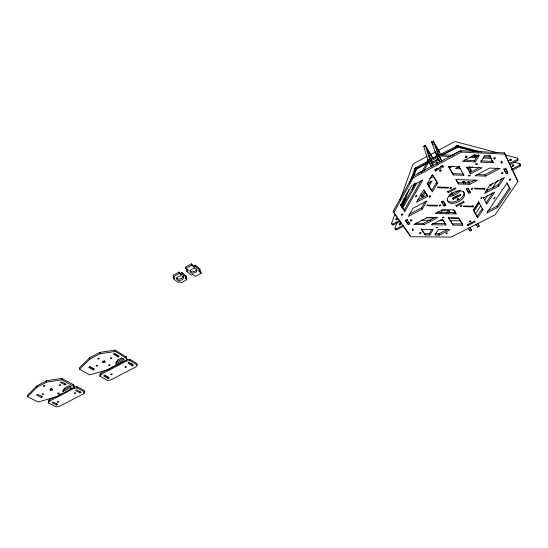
<?xml version="1.0" encoding="UTF-8"?>
<svg xmlns="http://www.w3.org/2000/svg" width="548" height="548" viewBox="0 0 548 548"><rect width="100%" height="100%" fill="white"/><g stroke="black" fill="none" stroke-linecap="round" stroke-linejoin="round"><path stroke-width="0.82" d="M126.581 357.502L126.807 359.235L126.006 360.214L107.798 369.77L89.66 374.901L79.57 369.188L79.405 367.831L89.625 357.817L99.798 352.398L115.169 350.117L126.184 356.988L126.609 357.693L126.246 358.508M74.001 387.066L73.411 384.689L61.773 378.415L46.559 380.737L36.812 385.929L27.4 395.423L27.503 396.773L38.107 401.992L55.869 396.958L73.329 387.799L74.001 387.066L73.747 384.991M403.725 226.173L396.629 229.831A1.137 0.897 -34.6 0 1 395.601 229.119L394.985 228.276L397.074 222.44M414.411 185.964L414.98 184.375M400.348 221.282L393.19 224.981A1.144 0.904 -34.8 0 1 392.163 224.269L391.532 223.413L394.807 214.33M401.698 207.247L406.582 193.629M412.048 178.408L415.898 168.894L427.536 162.482M402.787 206.514L408.781 189.786M413.637 176.251L416.596 169.188L427.166 163.345M412.123 189.848L414.398 183.477M400.013 199.897L412.754 164.749L414.528 163.126L427.002 156.44M401.088 206.37L403.972 198.349M409.445 183.114L414.959 168.366L428.474 160.735M73.747 385.922L73.898 385.347M55.108 396.862L49.135 399.992L48.238 401.615L48.361 402.951L56.273 406.883L59.376 406.39L83.81 393.704L84.776 392.073L84.618 390.745L76.932 386.593L73.768 387.087L73.918 388.422L49.258 401.328L48.361 402.951M412.658 176.449L393.08 211.542L410.699 236.722L451.141 237.092L495.077 214.809L517.929 181.559L504.4 152.885L460.69 150.721L412.658 176.449L413.281 177.785L393.663 212.864M63.006 391.464L65.191 387.607L68.829 385.696L71.398 387.066L63.006 391.464L62.869 390.128M402.061 206.884L415.514 183.107M421.398 172.702L428.118 160.811L423.748 146.302L425.392 145.467L432.208 157.016M402.643 208.178L416.966 182.922M423.714 171.038L428.769 162.119L428.118 160.811L431.755 167.058M404.856 211.398L400.615 205.274L411.445 186.025L422.851 179.95L404.856 211.398L404.266 210.083L420.96 180.819M425.323 192.499L422.392 197.506L421.782 196.218L424.707 191.204M428.461 184.758L430.132 181.895M428.666 186.765L432.016 181.039L427.488 183.443M409.192 214.343L421.535 207.891L425.207 201.671M432.639 174.922L436.866 181.922L431.762 190.574L427.091 183.066M422.145 209.199L427.056 200.904L413.069 208.24L408.329 216.412L422.145 209.199L421.535 207.891M437.516 183.238L432.393 191.889L427.303 183.703L432.44 174.846L437.516 183.238L436.866 181.922M429.858 197.068L430.612 195.8L430.084 195.787L429.331 197.054L429.858 197.068L429.235 195.759M124.238 360.858L100.832 373.12L99.791 374.839L99.976 376.168L107.483 380.476L110.621 379.99L136.075 366.776L137.192 365.043L136.966 363.721L129.698 359.187L126.506 359.666L126.718 361.002L101.017 374.448L99.976 376.168M440.708 212.857L442.058 210.672L449.798 210.836L448.435 213.014M429.858 234.989L433.276 229.482L421.309 229.331L425.159 234.941L429.858 234.989L429.262 233.701L431.824 229.571M475.28 161.893L462.533 161.324L474.315 155.063L479.377 155.31L475.28 161.893L474.575 160.585L478.253 154.659M446.908 213.199L448.271 211.021M453.908 213.206L455.265 211.069M417.843 174.038L419.131 172.702L423.337 170.442M473.219 206.843L473.643 206.199L463.649 205.959L463.231 206.61L473.219 206.843L472.561 205.562M484.733 189.218L485.179 188.539L475.02 188.217L474.589 188.896L484.733 189.218L484.048 187.93M478.671 201.972L473.678 209.576L474.321 210.836L479.322 203.233M478.774 202.239L473.472 210.316L477.671 217.693L482.946 209.788L482.281 208.514L477.013 216.419L477.671 217.693M492.467 183.251L490.624 186.06L489.871 184.608M475.253 214.165L480.849 205.712M484.583 200.075L487.85 195.143M492.515 188.094L497.646 180.34M504.174 170.476L505.571 168.366M492.659 192.937L486.11 202.767L486.788 204.041L494.755 192.108L483.48 197.917M486.103 191.005L498.064 184.82L502.331 178.415M498.769 186.101L504.475 177.559L490.076 185.025L484.548 193.444L498.769 186.101L498.064 184.82M487.487 211.083L496.913 206.281L509.428 187.937L507.044 183.039M497.591 207.548L510.14 189.211L507.078 182.922L486.706 213.09L497.591 207.548L496.913 206.281M27.503 396.773L36.928 387.285L46.683 382.1L61.917 379.764L74.049 386.683M79.57 369.188L89.803 359.173L99.989 353.755L115.375 351.467L126.396 358.324L126.828 359.029M466.314 167.791L467.958 167.859L470.02 166.75M472.719 166.969L468.636 169.14L467.958 167.859M186.854 271.459L191.3 275.137L192.773 274.336L195.307 276.439L201.198 273.247L198.684 271.123L200.164 270.322L195.773 266.595L194.28 267.41L193.958 266.027L191.382 263.848L185.43 267.109L185.745 268.493L188.341 270.65L186.854 271.459L186.546 270.075L188.026 269.274M173.456 278.768L177.977 282.371L179.429 281.583L180.956 282.802L186.793 279.638L185.279 278.405L186.745 277.61L182.279 273.959L180.806 274.76L180.498 273.384L178.949 272.123L173.065 275.343L173.367 276.726L174.922 277.973L173.456 278.768L173.161 277.391M185.745 268.493L191.704 265.232L194.28 267.41M173.367 276.726L179.258 273.507L180.806 274.76M180.498 273.384L181.97 272.575L186.436 276.233L186.745 277.61M193.958 266.027L195.444 265.218L199.835 268.945L200.164 270.322M439.859 161.763L436.571 155.933L431.666 141.994L433.317 141.158L439.16 151.358M423.762 146.385L425.351 145.432M431.673 141.987L433.393 141.268M423.796 146.33L425.529 145.658M431.742 142.069L433.441 141.357M423.878 146.439L425.591 145.761M431.838 142.22L433.502 141.459M423.994 146.617L425.666 145.878M430.255 159.667L437.359 155.838M430.194 161.359L437.311 157.529M432.167 162.16L433.591 161.393M435.016 160.633L437.866 159.098M435.619 151.817L430.707 154.454L431.55 156.543M431.523 162.879L438.674 159.043M439.236 160.023L432.098 163.852L431.454 162.544M413.281 177.785L461.395 152.043L505.146 154.18M427.844 160.071L429.57 159.153L425.344 145.446M436.4 155.461L438.14 154.536L433.317 141.158M429.981 159.934L436.749 156.317M439.01 155.111L457.409 145.693L481.651 152.036M441.811 154.858L457.936 146.665L478.87 152.132M442.27 155.29L457.909 147.241L474.945 151.556M435.516 169.291L436.955 168.524M440.544 166.606L441.983 165.839M443.373 166.777L442.811 165.804L434.879 170.038L435.455 170.997L443.373 166.777L442.702 165.455M427.988 160.557L429.721 159.632L429.57 159.153M436.571 155.933L438.311 155.009L438.14 154.536M428.728 161.989L430.461 161.064L433.043 165.421M437.311 157.372L439.051 156.447L442.01 161.578M451.716 155.351L458.943 151.536L460.532 151.2M431.324 176.024L432.824 175.23M429.714 178.518L433.461 176.531M449.045 166.38L449.86 167.811L452.764 166.263M459.162 166.64L455.477 168.599L460.409 168.805M41.367 397.375L42.539 396.759L37.709 394.341L36.538 394.964L41.367 397.375L41.251 396.033M65.027 384.915L66.219 384.292L61.499 381.764L60.301 382.401L65.027 384.915L64.883 383.573M93.324 370.016L94.544 369.373L89.954 366.722L88.728 367.372L93.324 370.016L93.146 368.674L89.865 366.783M118.005 357.022L119.245 356.364L114.779 353.604L113.532 354.261L118.005 357.022L117.799 355.679L113.963 353.309M417.412 200.184L427.159 195.054L427.783 196.369L416.521 202.287L423.693 189.93L427.783 196.369M479.315 167.606L469.828 172.599L470.513 173.901L482.213 167.757L466.848 167.113L470.513 173.901M63.568 389.765L70.548 386.093M115.929 362.276L123.211 358.454M462.971 181.943L464.546 181.114L465.752 183.272M58.095 395.3L61.075 393.738M70.034 389.046L71.528 388.258M448.319 192.636L455.984 188.628L455.463 187.724L447.791 191.745L448.319 192.636L447.675 191.334M456.08 179.682L457.772 182.642L469.033 183.032L474.691 180.073M476.787 174.517L484.775 174.826L497.885 167.976M469.711 184.334L477.507 180.258L455.909 179.511L458.436 183.95L469.711 184.334L469.033 183.032M485.48 176.12L500.071 168.503L489.693 168.072L475.089 175.73L485.48 176.12L484.775 174.826M457.772 195.369L452.566 198.075L453.203 199.349L460.656 195.478L460.005 194.204M56.663 405.027L57.821 404.431L53.19 402.109L52.033 402.712L56.663 405.027L56.533 403.705M79.981 392.895L81.159 392.286L76.631 389.868L75.453 390.484L79.981 392.895L79.823 391.573M108.045 378.504L109.251 377.873L104.853 375.339L103.647 375.969L108.045 378.504L107.853 377.175L104.189 375.058M132.342 365.865L133.568 365.228L129.294 362.577L128.061 363.221L132.342 365.865L132.13 364.536L128.561 362.331M405.397 220.043L407.726 223.358L409.24 222.57L409.822 223.872L408.308 224.659L405.513 220.686L407.041 219.892L409.822 223.872M441.407 201.274L443.551 204.746L445.099 203.938L445.736 205.233L444.181 206.041L441.613 201.883L443.181 201.068L445.736 205.233M466.533 189.081L468.143 191.944L469.725 191.122L470.396 192.41L468.807 193.232L466.403 188.944L467.999 188.115L470.396 192.41M507.88 172.956L505.729 168.455L504.098 169.305L506.256 173.798L507.88 172.956L507.153 171.675L505.53 172.517L503.728 168.77M391.532 223.413A1.144 0.904 -34.8 0 0 392.567 224.125L399.725 220.412M509.51 163.51L517.36 159.447A1.247 0.945 -24 0 0 517.428 158.105L505.092 154.796M509.976 164.503L517.812 160.448A1.24 0.945 -23.9 0 0 517.881 159.105L517.428 158.105M394.985 228.276A1.137 0.897 -34.6 0 0 396.012 228.989L403.116 225.324M511.318 169.496L519.805 165.119A1.233 0.945 -23.7 0 0 519.874 163.784L514.154 162.229M415.884 223.235L423.536 223.351L435.633 217.097M464.005 202.438L463.512 201.575L455.991 205.466L456.505 206.322L464.005 202.438L463.355 201.15M424.131 224.646L437.763 217.604L427.57 217.419L413.925 224.495L424.131 224.646L423.536 223.351M511.777 170.469L520.251 166.099A1.233 0.945 -23.6 0 0 520.319 164.77L519.874 163.784M434.996 233.763L438.873 233.804L447.922 229.187M439.475 235.085L450.045 229.694L438.263 229.544L434.817 235.037L439.475 235.085L438.873 233.804M467.93 225.536L475.212 221.837L474.746 221.036L467.458 224.742L467.93 225.536L467.293 224.269M476.096 224.324L477.678 227.057L479.247 226.276L477.74 223.337M468.341 228.263L469.958 230.968L471.533 230.201L469.903 227.475M73.918 388.422L77.083 387.929L84.776 392.073M126.718 361.002L129.917 360.515L137.192 365.043M421.207 228.742L424.57 233.654L429.262 233.701M432.482 223.488L445.325 223.687L445.942 224.968L431.372 224.755L442.25 219.152L445.942 224.968M448.298 217.179L452.415 223.796L462.252 223.947L462.889 225.221L453.038 225.07L448.517 217.803L458.512 217.981L462.889 225.221M421.248 220.18L430.632 220.337M439.16 220.481L443.428 220.549M450.25 220.666L460.484 220.837M456.066 213.919L435.139 213.521L442.626 209.644L453.634 209.884L456.066 213.919L453.806 209.939M426.577 217.755L433.571 217.878M450.744 218.186L458.84 218.33M437.037 212.275L455.436 212.631M448.559 166.441L452.627 173.586L463.218 173.997L463.903 175.298L453.299 174.894L448.422 166.339L459.203 166.791M457.272 167.414L459.738 167.517M464.389 160.126L474.575 160.585M480.719 160.865L493.07 161.379M493.132 162.694L480.596 162.133L484.72 155.564L489.734 155.803L493.132 162.694L489.385 155.262M453.175 155.337L439.496 154.694L440.154 155.995L450.292 156.468M471.129 156.18L477.972 156.509M483.953 156.79L490.796 157.112M469.718 157.372L476.472 157.687M483.233 158.002L491.679 158.399M496.865 152.591L455.573 141.665L453.47 142.254L438.537 150.255L439.551 152.262M488.83 155.337L490.467 155.783M473.753 154.7L477.829 155.824M473.438 155.44L477.507 156.564M185.477 277.439L186.484 278.261L186.793 279.638M198.986 270.28L200.869 271.877L201.198 273.247M469.972 230.968L468.465 228.036M477.678 227.057L476.178 224.125M479.247 226.276L477.671 223.536M392.567 224.125L393.19 224.981M396.012 228.989L396.629 229.831M394.546 213.59L397.951 218.364M398.93 219.734L401.848 223.824M402.821 225.194L410.13 235.428M406.924 219.248L407.849 220.577M400.492 204.63L404.266 210.083M420.419 194.095L421.782 196.218M420.569 194.684L422.392 197.506M423.974 190.04L427.159 195.054M442.448 219.159L445.325 223.687M414.658 168.798L415.24 169.722M414.535 169.017L415.117 169.942M414.343 169.476L414.925 170.401M415.521 167.784L416.096 168.709M415.315 167.969L415.898 168.894M415.131 168.161L415.713 169.085M414.959 168.366L415.535 169.291M414.802 168.579L415.377 169.503M416.432 167.167L417.014 168.092M415.959 167.448L416.535 168.373M415.733 167.613L416.309 168.537M429.043 161.9L429.372 162.482M443.401 201.157L445.099 203.938M458.751 218.152L462.252 223.947M431.899 142.322L433.393 144.912M453.203 199.349L452.696 198.492L460.156 194.615L460.656 195.478M428.659 155.221L431.112 159.358M432.694 158.516L427.351 149.501L430.673 160.208L433.447 165.907M438.153 153.741L438.955 155.139M517.929 181.559L504.4 152.885M440.941 154.988L435.311 145.186L439.126 155.659L441.332 160.084M473.479 209.35L474.321 210.836M473.232 209.774L477.013 216.419M462.711 181.381L463.916 183.539M509.428 187.937L510.14 189.211M468.122 188.252L469.725 191.122M430.461 161.064L429.721 159.632M458.909 166.181L463.903 175.298M478.486 201.643L482.946 209.788M437.688 157.557L438.16 158.447L437.64 157.543M439.051 156.447L438.311 155.009M456.607 145.837L457.128 146.809M456.34 145.919L456.861 146.891M456.073 146.021L456.6 146.994M455.559 146.268L456.087 147.241M483.172 197.314L486.788 204.041M431.084 161.564C429.975 159.653 432.235 163.688 431.112 161.756M457.676 145.679L458.197 146.652M457.409 145.693L457.936 146.665M457.142 145.72L457.669 146.7M456.874 145.768L457.395 146.741M458.676 145.809L459.197 146.789M458.19 145.713L458.71 146.686M457.936 145.686L458.457 146.659M460.69 150.721L461.395 152.043M468.006 167.818L468.684 169.099M486.48 189.8L487.227 191.218M451.826 192.732L452.621 194.232M470.02 227.256L471.52 230.16M451.771 192.91L452.956 195.15M450.223 193.711L451.011 195.204M429.392 162.667L429.009 161.893M468.143 191.944L468.807 193.232M457.772 182.642L458.436 183.95M449.196 166.517L449.86 167.811M452.627 173.586L453.299 174.894M455.861 205.027L456.505 206.322M438.873 159.523L439.606 161.002M434.797 169.674L435.455 170.997M431.269 155.399L431.927 156.742M443.551 204.746L444.181 206.041M452.415 223.796L453.038 225.07M430.043 163.331L431.118 165.551M505.715 168.668L507.153 171.675M424.57 233.654L425.159 234.941M517.36 159.447L517.812 160.448M519.805 165.119L520.251 166.099M407.726 223.358L408.308 224.659M435.701 151.755L437.126 155.769M195.444 265.218L195.773 266.595M191.382 263.848L191.704 265.232M181.97 272.575L182.279 273.959M178.949 272.123L179.258 273.507M129.698 359.187L129.917 360.515M126.492 357.317L126.739 359.44M126.362 357.145L126.574 358.481M126.184 356.988L126.622 359.646M125.965 356.858L126.177 358.193M115.169 350.117L115.375 351.467M99.798 352.398L99.989 353.755M100.832 373.12L101.017 374.448M89.625 357.817L89.803 359.173M83.652 392.382L83.81 393.704M76.932 386.593L77.083 387.929M73.603 384.833L73.898 387.258M73.411 384.689L73.562 386.032M73.179 384.566L73.329 385.908M61.773 378.415L61.917 379.764M49.135 399.992L49.258 401.328M46.559 380.737L46.683 382.1M36.812 385.929L36.928 387.285M399.787 225.016A0.774 0.617 -34.1 0 1 400.787 224.009M512.579 166.387A0.836 0.644 -24.1 0 1 513.682 165.667M396.348 219.974A0.781 0.617 -34.3 0 1 397.56 219.179M510.078 160.763A0.849 0.644 -24.4 0 1 511.531 160.18M104.832 360.865A1.363 0.726 -9.2 0 1 102.688 361.105M51.779 388.861A1.349 0.685 -7.5 0 1 50.183 388.833M463.574 191.567A9.268 5.309 -26.1 0 1 458.032 200.397A9.268 5.309 -26.1 0 1 447.147 200.123M412.692 228.769A0.774 0.445 -23.6 0 1 412.336 228.954M440.215 169.633A0.849 0.507 -26.7 0 1 439.832 169.846M410.884 219.522A0.788 0.459 -23.9 0 1 410.692 219.604M501.482 161.434A0.849 0.486 -28.7 0 1 501.091 161.633M450.463 187.128A0.822 0.479 -26.3 0 1 450.086 187.327M466.012 155.892A0.863 0.514 -28.1 0 1 465.615 156.105M494.138 157.536A0.856 0.493 -28.7 0 1 493.933 157.625M437.112 164.03A0.843 0.514 -26.9 0 1 436.27 163.674A0.843 0.514 -26.9 0 1 437.27 162.907A0.843 0.514 -26.9 0 1 437.763 163.53M458.388 190.718A9.206 5.336 -26.3 0 1 448.86 195.095M470.383 169.62A1 0.582 -27.6 0 1 469.924 169.859M460.306 190.389A9.22 5.329 -26.3 0 1 448.819 196.383M436.263 183.827A0.986 0.582 -26 0 1 436.441 183.669M436.838 162.523A0.843 0.514 -26.9 0 1 436.455 162.729M183.114 275.678A3.535 2.13 -12.3 0 1 180.902 278.706A3.535 2.13 -12.3 0 1 176.504 277.939M196.684 268.91A3.548 2.158 -13.1 0 1 193.807 271.575A3.548 2.158 -13.1 0 1 189.875 270.65M416.281 195.396L415.548 196.677L416.083 196.691L416.816 195.417L416.281 195.396M427.221 205.096L426.83 205.753L437.153 206L437.557 205.336L427.221 205.096M437.982 187.019L437.571 187.711L448.072 188.046L448.49 187.361L437.982 187.019M117.923 359.899L115.402 363.995L124.149 359.406L121.725 357.906L117.923 359.899M436.276 227.502L436.037 227.886L437.777 227.523L436.276 227.502M442.64 217.296L442.394 217.693L444.154 217.323L442.64 217.296M468.718 175.483L468.444 175.922L470.02 175.983L470.294 175.545L468.718 175.483M475.959 163.879L475.678 164.332L477.267 164.4L477.555 163.948L475.959 163.879M481.548 197.232L480.74 198.472L481.24 198.486L482.055 197.246L481.548 197.232M494.549 197.595L493.721 198.828L494.214 198.842L495.043 197.609L494.549 197.595M439.284 156.399L440.01 157.803L439.284 156.399M512.627 166.023A0.843 0.644 -24.1 0 0 513.729 165.126A0.843 0.644 -24.1 0 0 512.428 164.914A0.843 0.644 -24.1 0 0 512.627 166.023M399.739 224.481A0.781 0.617 -34.2 0 0 400.554 223.461A0.781 0.617 -34.2 0 0 399.314 223.502A0.781 0.617 -34.2 0 0 399.739 224.481M510.12 160.379A0.849 0.644 -24.4 0 0 511.236 159.475A0.849 0.644 -24.4 0 0 509.921 159.269A0.849 0.644 -24.4 0 0 510.12 160.379M396.327 219.584A0.788 0.617 -34.4 0 0 397.156 218.549A0.788 0.617 -34.4 0 0 395.903 218.597A0.788 0.617 -34.4 0 0 396.327 219.584M111.121 374.613A0.699 0.363 -9.6 0 0 112.23 374.236A0.699 0.363 -9.6 0 0 111.292 373.962A0.699 0.363 -9.6 0 0 111.121 374.613M125.245 367.256A0.699 0.37 -10.1 0 0 126.362 366.879A0.699 0.37 -10.1 0 0 125.43 366.591A0.699 0.37 -10.1 0 0 125.245 367.256M96.386 365.995A0.719 0.377 -9 0 0 97.523 365.619A0.719 0.377 -9 0 0 96.544 365.324A0.719 0.377 -9 0 0 96.386 365.995M108.949 365.475A0.712 0.377 -9.5 0 0 110.079 365.091A0.712 0.377 -9.5 0 0 109.121 364.804A0.712 0.377 -9.5 0 0 108.949 365.475M110.73 358.433A0.719 0.384 -9.5 0 0 111.874 358.05A0.719 0.384 -9.5 0 0 110.908 357.748A0.719 0.384 -9.5 0 0 110.73 358.433M98.03 358.967A0.726 0.39 -9 0 0 99.181 358.577A0.726 0.39 -9 0 0 98.195 358.276A0.726 0.39 -9 0 0 98.03 358.967M103.127 362.557A1.363 0.726 -9.2 0 0 105.291 361.824A1.363 0.726 -9.2 0 0 103.442 361.262A1.363 0.726 -9.2 0 0 103.127 362.557M42.436 394.457A0.712 0.356 -7.3 0 0 43.545 394.087A0.712 0.356 -7.3 0 0 42.539 393.827A0.712 0.356 -7.3 0 0 42.436 394.457M58.026 393.635A0.706 0.356 -7.8 0 0 59.129 393.272A0.706 0.356 -7.8 0 0 58.143 393.012A0.706 0.356 -7.8 0 0 58.026 393.635M59.554 385.429A0.712 0.363 -7.8 0 0 60.67 385.052A0.712 0.363 -7.8 0 0 59.67 384.785A0.712 0.363 -7.8 0 0 59.554 385.429M43.71 386.244A0.719 0.37 -7.2 0 0 44.833 385.867A0.719 0.37 -7.2 0 0 43.813 385.593A0.719 0.37 -7.2 0 0 43.71 386.244M50.567 390.279A1.356 0.685 -7.5 0 0 52.683 389.566A1.356 0.685 -7.5 0 0 50.779 389.066A1.356 0.685 -7.5 0 0 50.567 390.279M57.787 402.198A0.692 0.343 -8 0 0 58.869 401.835A0.692 0.343 -8 0 0 57.903 401.588A0.692 0.343 -8 0 0 57.787 402.198M74.658 393.409A0.692 0.349 -8.5 0 0 75.747 393.046A0.692 0.349 -8.5 0 0 74.788 392.786A0.692 0.349 -8.5 0 0 74.658 393.409M419.939 233.434A0.774 0.438 -23.7 0 0 420.974 232.688A0.774 0.438 -23.7 0 0 419.83 232.674A0.774 0.438 -23.7 0 0 419.939 233.434M460.779 206.432A0.801 0.452 -25.9 0 0 461.868 205.644A0.801 0.452 -25.9 0 0 460.717 205.616A0.801 0.452 -25.9 0 0 460.779 206.432M469.896 221.947A0.781 0.425 -25.5 0 0 470.965 221.186A0.781 0.425 -25.5 0 0 469.848 221.173A0.781 0.425 -25.5 0 0 469.896 221.947M466.108 157.475A0.863 0.514 -28 0 0 467.047 156.468A0.863 0.514 -28 0 0 465.69 156.687A0.863 0.514 -28 0 0 466.108 157.475M501.619 162.982A0.856 0.486 -28.7 0 0 502.571 162.009A0.856 0.486 -28.7 0 0 501.256 162.222A0.856 0.486 -28.7 0 0 501.619 162.982M471.664 189.368A0.822 0.466 -26.8 0 0 472.787 188.553A0.822 0.466 -26.8 0 0 471.616 188.512A0.822 0.466 -26.8 0 0 471.664 189.368M410.897 220.974A0.788 0.459 -23.8 0 0 411.945 220.193A0.788 0.459 -23.8 0 0 410.774 220.18A0.788 0.459 -23.8 0 0 410.897 220.974M440.085 171.229A0.849 0.507 -26.7 0 0 441.229 170.366A0.849 0.507 -26.7 0 0 439.996 170.318A0.849 0.507 -26.7 0 0 440.085 171.229M450.353 188.697A0.829 0.479 -26.3 0 0 451.463 187.868A0.829 0.479 -26.3 0 0 450.271 187.827A0.829 0.479 -26.3 0 0 450.353 188.697M412.541 230.318A0.781 0.445 -23.6 0 0 413.576 229.557A0.781 0.445 -23.6 0 0 412.418 229.544A0.781 0.445 -23.6 0 0 412.541 230.318M446.284 233.722A0.767 0.425 -24.5 0 0 447.319 232.975A0.767 0.425 -24.5 0 0 446.202 232.969A0.767 0.425 -24.5 0 0 446.284 233.722M509.859 180.176A0.829 0.459 -28.1 0 0 510.791 179.244A0.829 0.459 -28.1 0 0 509.517 179.456A0.829 0.459 -28.1 0 0 509.859 180.176M494.46 158.982A0.863 0.493 -28.7 0 0 495.413 157.988A0.863 0.493 -28.7 0 0 494.084 158.208A0.863 0.493 -28.7 0 0 494.46 158.982M401.855 215.111A0.801 0.466 -23.7 0 0 402.917 214.316A0.801 0.466 -23.7 0 0 401.718 214.295A0.801 0.466 -23.7 0 0 401.855 215.111M439.804 205.938A0.801 0.459 -25.3 0 0 440.887 205.144A0.801 0.459 -25.3 0 0 439.715 205.116A0.801 0.459 -25.3 0 0 439.804 205.938M452.011 203.37A9.282 5.302 -26.1 0 0 464.642 194.204A9.282 5.302 -26.1 0 0 451.326 193.739A9.282 5.302 -26.1 0 0 452.011 203.37M502.03 173.661A0.836 0.473 -28.2 0 0 502.968 172.716A0.836 0.473 -28.2 0 0 501.673 172.928A0.836 0.473 -28.2 0 0 502.03 173.661M468.204 182.381A0.815 0.473 -27 0 0 469.314 181.566A0.815 0.473 -27 0 0 468.15 181.525A0.815 0.473 -27 0 0 468.204 182.381M457.464 199.479A0.795 0.452 -26 0 0 458.539 198.691A0.795 0.452 -26 0 0 457.395 198.657A0.795 0.452 -26 0 0 457.464 199.479M470.136 171.223A1 0.582 -27.6 0 0 471.492 170.209A1 0.582 -27.6 0 0 470.068 170.147A1 0.582 -27.6 0 0 470.136 171.223M178.532 280.323A3.535 2.13 -12.4 0 0 183.594 277.589A3.535 2.13 -12.4 0 0 178.21 276.63A3.535 2.13 -12.4 0 0 178.532 280.323M191.903 273.055A3.548 2.158 -13.1 0 0 197.013 270.287A3.548 2.158 -13.1 0 0 191.649 269.301A3.548 2.158 -13.1 0 0 191.903 273.055"/></g></svg>
